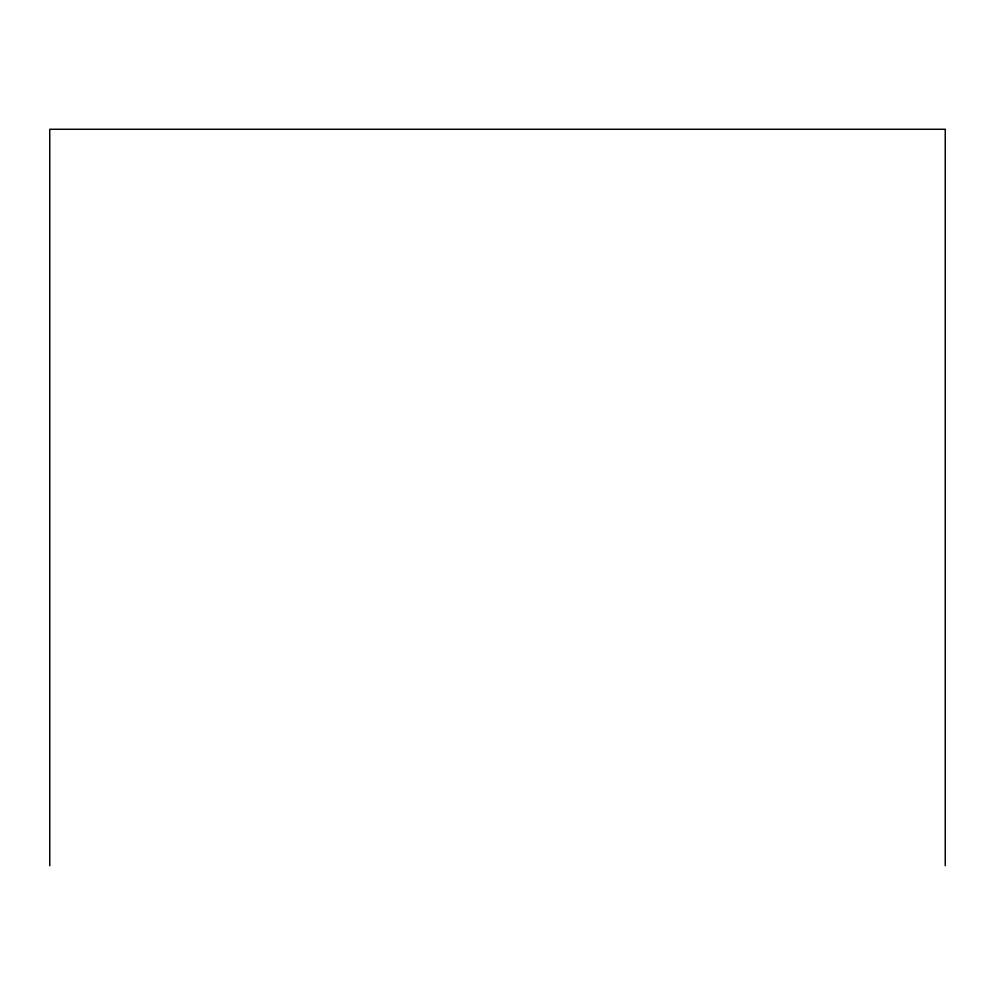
<?xml version="1.0" encoding="UTF-8"?>
<svg xmlns="http://www.w3.org/2000/svg" width="995" height="995" viewBox="0 0 995 995"><rect width="100%" height="100%" fill="white"/><g stroke="black" fill="none" stroke-linecap="round" stroke-linejoin="round"><path stroke-width="1.49" d="M945.25 865.725L945.25 129.275L49.75 129.275L49.75 865.725"/></g></svg>
